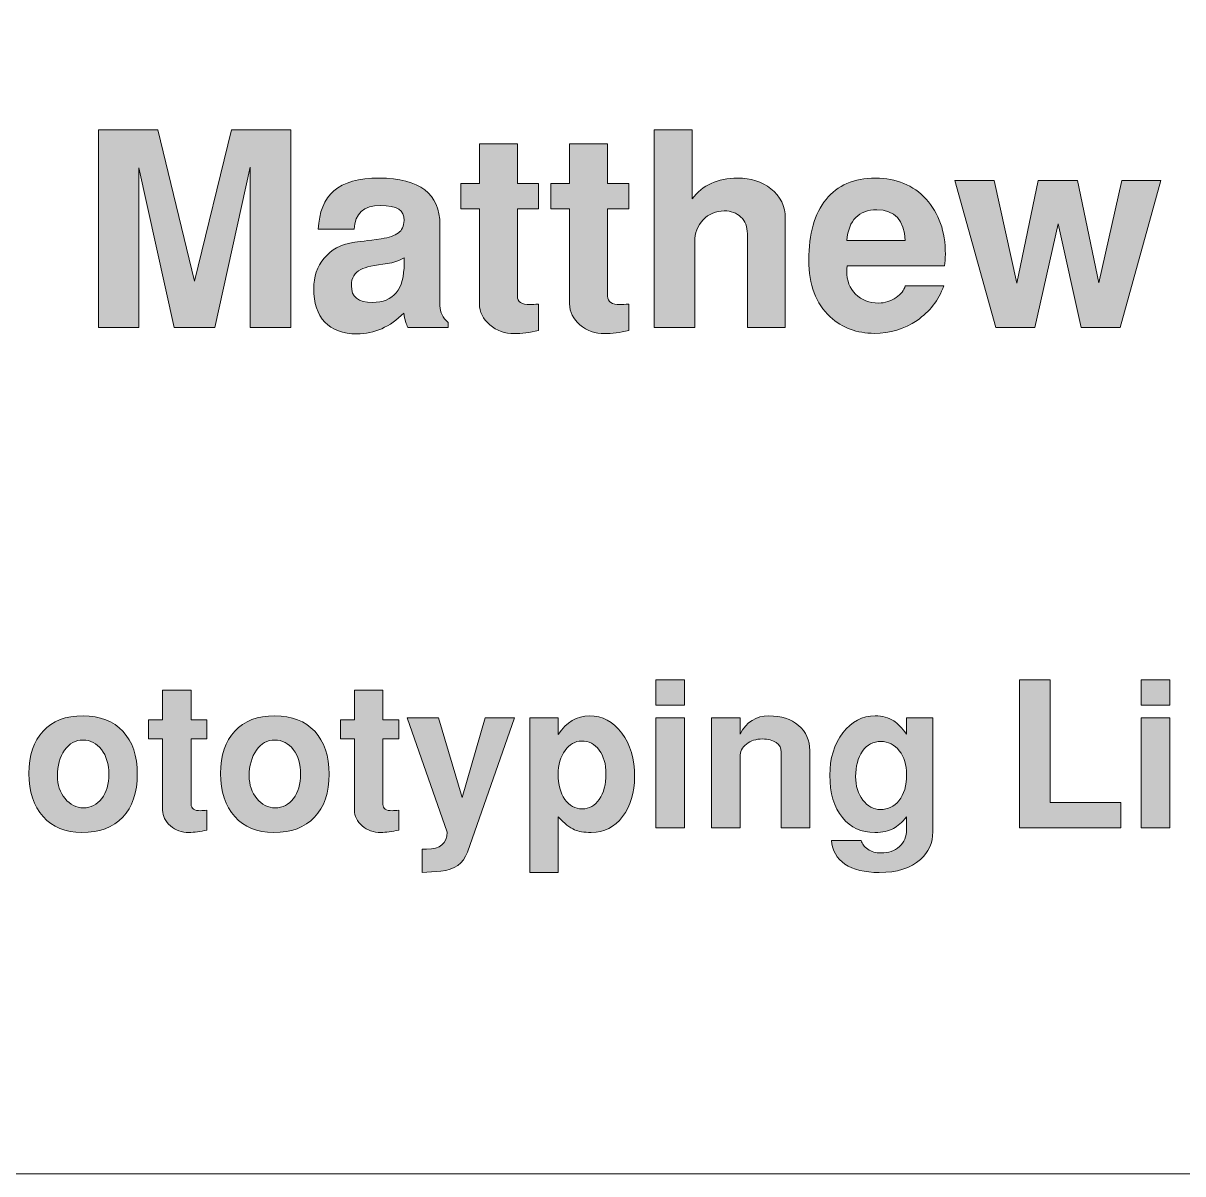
# Model space of a CAD drawing. Header units: inches. Extents: x 1.02 to 5.12, y -4.53 to -1.03.
# Drawn here: x 1.795 to 2.508, y -4.527 to -3.819 of the extents above; entities that cross this region are included whole.
import ezdxf

# ---------------------------------------------------------------- set-up
doc = ezdxf.new("R2010")
doc.units = ezdxf.units.IN
doc.header["$MEASUREMENT"] = 0
doc.layers.add('Layer 1', color=7, linetype='Continuous')

# ---------------------------------------------------------------- blocks, each defined once
blk = doc.blocks.new('block 18')
at = {"layer": 'Layer 1', "true_color": 0xed1f24}
h = blk.add_hatch(color=240, dxfattribs=at)
h.dxf.hatch_style = 2
h.paths.add_polyline_path([(1.95953, -4.00589), (1.93453, -4.00589), (1.93453, -3.90722), (1.91286, -4.00589), (1.88786, -4.00589), (1.86619, -3.90772), (1.86619, -4.00589), (1.84119, -4.00589), (1.84119, -3.88439), (1.87777, -3.88439), (1.90035, -3.9774), (1.92316, -3.88439), (1.95953, -3.88439)])
h = blk.add_hatch(color=240, dxfattribs=at)
h.dxf.hatch_style = 2
edge = h.paths.add_edge_path()
edge.add_spline(control_points=[(2.26385, -4.00589), (2.26385, -4.00589), (2.24052, -4.00589), (2.24052, -4.00589), (2.24052, -4.00589), (2.24052, -3.94826), (2.24052, -3.94826), (2.24052, -3.94391), (2.23919, -3.94048), (2.23652, -3.93798), (2.23385, -3.93547), (2.23046, -3.93422), (2.22635, -3.93422), (2.22113, -3.93422), (2.2168, -3.93603), (2.21336, -3.93965), (2.20991, -3.94327), (2.20819, -3.94781), (2.20819, -3.95327), (2.20819, -3.95327), (2.20819, -4.00589), (2.20819, -4.00589), (2.20819, -4.00589), (2.18319, -4.00589), (2.18319, -4.00589), (2.18319, -4.00589), (2.18319, -3.88439), (2.18319, -3.88439), (2.18319, -3.88439), (2.20652, -3.88439), (2.20652, -3.88439), (2.20652, -3.88439), (2.20652, -3.92689), (2.20652, -3.92689), (2.21286, -3.91833), (2.22219, -3.91406), (2.23452, -3.91406), (2.24263, -3.91406), (2.24946, -3.91622), (2.25503, -3.92055), (2.26091, -3.92522), (2.26385, -3.93133), (2.26385, -3.93888), (2.26385, -3.93888), (2.26385, -4.00589), (2.26385, -4.00589)], knot_values=[0, 0, 0, 0, 1, 1, 1, 2, 2, 2, 3, 3, 3, 4, 4, 4, 5, 5, 5, 6, 6, 6, 7, 7, 7, 8, 8, 8, 9, 9, 9, 10, 10, 10, 11, 11, 11, 12, 12, 12, 13, 13, 13, 14, 14, 14, 15, 15, 15, 15], degree=3, periodic=1)
h = blk.add_hatch(color=240, dxfattribs=at)
h.dxf.hatch_style = 2
edge = h.paths.add_edge_path()
edge.add_spline(control_points=[(2.11203, -4.00772), (2.10658, -4.00905), (2.10164, -4.00972), (2.0972, -4.00972), (2.0913, -4.00972), (2.08625, -4.00791), (2.08202, -4.00431), (2.0778, -4.00069), (2.07569, -3.99639), (2.07569, -3.99139), (2.07569, -3.99139), (2.07569, -3.93289), (2.07569, -3.93289), (2.07569, -3.93289), (2.0642, -3.93289), (2.0642, -3.93289), (2.0642, -3.93289), (2.0642, -3.91739), (2.0642, -3.91739), (2.0642, -3.91739), (2.07569, -3.91739), (2.07569, -3.91739), (2.07569, -3.91739), (2.07569, -3.89288), (2.07569, -3.89288), (2.07569, -3.89288), (2.09903, -3.89288), (2.09903, -3.89288), (2.09903, -3.89288), (2.09903, -3.91739), (2.09903, -3.91739), (2.09903, -3.91739), (2.11203, -3.91739), (2.11203, -3.91739), (2.11203, -3.91739), (2.11203, -3.93289), (2.11203, -3.93289), (2.11203, -3.93289), (2.09903, -3.93289), (2.09903, -3.93289), (2.09903, -3.93289), (2.09903, -3.98672), (2.09903, -3.98672), (2.09903, -3.99017), (2.10164, -3.99189), (2.10686, -3.99189), (2.10808, -3.99177), (2.1098, -3.99167), (2.11203, -3.99155), (2.11203, -3.99155), (2.11203, -4.00772), (2.11203, -4.00772)], knot_values=[0, 0, 0, 0, 1, 1, 1, 2, 2, 2, 3, 3, 3, 4, 4, 4, 5, 5, 5, 6, 6, 6, 7, 7, 7, 8, 8, 8, 9, 9, 9, 10, 10, 10, 11, 11, 11, 12, 12, 12, 13, 13, 13, 14, 14, 14, 15, 15, 15, 16, 16, 16, 17, 17, 17, 17], degree=3, periodic=1)
h = blk.add_hatch(color=240, dxfattribs=at)
h.dxf.hatch_style = 2
edge = h.paths.add_edge_path()
edge.add_spline(control_points=[(2.16753, -4.00772), (2.16208, -4.00905), (2.15714, -4.00972), (2.1527, -4.00972), (2.1468, -4.00972), (2.14175, -4.00791), (2.13753, -4.00431), (2.1333, -4.00069), (2.13119, -3.99639), (2.13119, -3.99139), (2.13119, -3.99139), (2.13119, -3.93289), (2.13119, -3.93289), (2.13119, -3.93289), (2.1197, -3.93289), (2.1197, -3.93289), (2.1197, -3.93289), (2.1197, -3.91739), (2.1197, -3.91739), (2.1197, -3.91739), (2.13119, -3.91739), (2.13119, -3.91739), (2.13119, -3.91739), (2.13119, -3.89288), (2.13119, -3.89288), (2.13119, -3.89288), (2.15453, -3.89288), (2.15453, -3.89288), (2.15453, -3.89288), (2.15453, -3.91739), (2.15453, -3.91739), (2.15453, -3.91739), (2.16753, -3.91739), (2.16753, -3.91739), (2.16753, -3.91739), (2.16753, -3.93289), (2.16753, -3.93289), (2.16753, -3.93289), (2.15453, -3.93289), (2.15453, -3.93289), (2.15453, -3.93289), (2.15453, -3.98672), (2.15453, -3.98672), (2.15453, -3.99017), (2.15714, -3.99189), (2.16236, -3.99189), (2.16358, -3.99177), (2.1653, -3.99167), (2.16753, -3.99155), (2.16753, -3.99155), (2.16753, -4.00772), (2.16753, -4.00772)], knot_values=[0, 0, 0, 0, 1, 1, 1, 2, 2, 2, 3, 3, 3, 4, 4, 4, 5, 5, 5, 6, 6, 6, 7, 7, 7, 8, 8, 8, 9, 9, 9, 10, 10, 10, 11, 11, 11, 12, 12, 12, 13, 13, 13, 14, 14, 14, 15, 15, 15, 16, 16, 16, 17, 17, 17, 17], degree=3, periodic=1)
h = blk.add_hatch(color=240, dxfattribs=at)
h.dxf.hatch_style = 2
edge = h.paths.add_edge_path()
edge.add_spline(control_points=[(2.05653, -4.00589), (2.05653, -4.00589), (2.0317, -4.00589), (2.0317, -4.00589), (2.03059, -4.00411), (2.02975, -4.00117), (2.0292, -3.99705), (2.02064, -4.00561), (2.01103, -4.00989), (2.00036, -4.00989), (1.99169, -4.00989), (1.98508, -4.00747), (1.98053, -4.00264), (1.97597, -3.9978), (1.97369, -3.99095), (1.97369, -3.98206), (1.97369, -3.97472), (1.97586, -3.96844), (1.9802, -3.96322), (1.98453, -3.958), (1.99036, -3.95483), (1.99769, -3.95372), (2.00114, -3.95327), (2.00697, -3.9525), (2.0152, -3.95139), (2.02008, -3.95061), (2.02361, -3.94942), (2.02578, -3.9478), (2.02795, -3.94619), (2.02913, -3.94361), (2.02936, -3.94005), (2.0297, -3.93395), (2.02486, -3.93089), (2.01486, -3.93089), (2.00441, -3.93089), (1.99903, -3.93578), (1.9987, -3.94555), (1.9987, -3.94555), (1.97653, -3.94555), (1.97653, -3.94555), (1.97697, -3.93489), (1.98016, -3.92697), (1.98611, -3.9218), (1.99205, -3.91664), (2.00136, -3.91406), (2.01403, -3.91406), (2.03891, -3.91406), (2.05136, -3.92367), (2.05136, -3.94288), (2.05136, -3.94288), (2.05136, -3.99272), (2.05136, -3.99272), (2.05136, -3.99661), (2.05308, -4), (2.05653, -4.00289), (2.05653, -4.00289), (2.05653, -4.00589), (2.05653, -4.00589)], knot_values=[0, 0, 0, 0, 1, 1, 1, 2, 2, 2, 3, 3, 3, 4, 4, 4, 5, 5, 5, 6, 6, 6, 7, 7, 7, 8, 8, 8, 9, 9, 9, 10, 10, 10, 11, 11, 11, 12, 12, 12, 13, 13, 13, 14, 14, 14, 15, 15, 15, 16, 16, 16, 17, 17, 17, 18, 18, 18, 19, 19, 19, 19], degree=3, periodic=1)
edge = h.paths.add_edge_path()
edge.add_spline(control_points=[(2.02936, -3.96655), (2.02936, -3.96655), (2.02936, -3.96305), (2.02936, -3.96305), (2.02601, -3.96495), (2.0226, -3.96611), (2.01914, -3.96655), (2.01099, -3.96756), (2.00552, -3.96878), (2.00273, -3.97022), (1.99881, -3.97211), (1.99686, -3.97544), (1.99686, -3.98022), (1.99686, -3.98711), (2.00116, -3.99055), (2.00976, -3.99055), (2.02283, -3.99055), (2.02936, -3.98255), (2.02936, -3.96655)], knot_values=[0, 0, 0, 0, 1, 1, 1, 2, 2, 2, 3, 3, 3, 4, 4, 4, 5, 5, 5, 6, 6, 6, 6], degree=3, periodic=1)
h = blk.add_hatch(color=240, dxfattribs=at)
h.dxf.hatch_style = 2
edge = h.paths.add_edge_path()
edge.add_spline(control_points=[(2.36236, -3.96088), (2.36236, -3.96356), (2.36219, -3.96594), (2.36186, -3.96805), (2.36186, -3.96805), (2.30202, -3.96805), (2.30202, -3.96805), (2.3018, -3.96872), (2.30169, -3.96977), (2.30169, -3.97122), (2.30169, -3.97711), (2.30351, -3.98186), (2.30714, -3.98547), (2.31077, -3.98908), (2.3155, -3.99089), (2.32134, -3.99089), (2.3252, -3.99089), (2.32877, -3.98978), (2.33207, -3.98756), (2.33505, -3.98545), (2.33692, -3.98305), (2.33769, -3.98039), (2.33769, -3.98039), (2.36136, -3.98039), (2.36136, -3.98039), (2.35824, -3.98916), (2.35277, -3.99622), (2.34494, -4.00155), (2.3371, -4.00688), (2.32836, -4.00956), (2.31869, -4.00956), (2.30791, -4.00956), (2.29886, -4.00616), (2.29152, -3.99939), (2.28274, -3.99128), (2.27835, -3.97967), (2.27835, -3.96455), (2.27835, -3.94833), (2.28188, -3.93586), (2.28894, -3.92714), (2.29599, -3.91842), (2.30613, -3.91406), (2.31936, -3.91406), (2.33224, -3.91406), (2.34263, -3.91836), (2.35052, -3.92697), (2.35841, -3.93558), (2.36236, -3.94689), (2.36236, -3.96088)], knot_values=[0, 0, 0, 0, 1, 1, 1, 2, 2, 2, 3, 3, 3, 4, 4, 4, 5, 5, 5, 6, 6, 6, 7, 7, 7, 8, 8, 8, 9, 9, 9, 10, 10, 10, 11, 11, 11, 12, 12, 12, 13, 13, 13, 14, 14, 14, 15, 15, 15, 16, 16, 16, 16], degree=3, periodic=1)
edge = h.paths.add_edge_path()
edge.add_spline(control_points=[(2.33769, -3.95239), (2.33702, -3.93983), (2.33118, -3.93355), (2.3202, -3.93355), (2.30909, -3.93355), (2.30292, -3.93983), (2.30169, -3.95239), (2.30169, -3.95239), (2.33769, -3.95239), (2.33769, -3.95239)], knot_values=[0, 0, 0, 0, 1, 1, 1, 2, 2, 2, 3, 3, 3, 3], degree=3, periodic=1)
h = blk.add_hatch(color=240, dxfattribs=at)
h.dxf.hatch_style = 2
h.paths.add_polyline_path([(2.49502, -3.91555), (2.46987, -4.00589), (2.44588, -4.00589), (2.43169, -3.94208), (2.41737, -4.00589), (2.39336, -4.00589), (2.36818, -3.91555), (2.39235, -3.91555), (2.40635, -3.97872), (2.41951, -3.91555), (2.44368, -3.91555), (2.45685, -3.97856), (2.47085, -3.91555)])
at = {"layer": 'Layer 1', "lineweight": 0}
for points in [[(1.95953, -4.00589), (1.93453, -4.00589), (1.93453, -3.90722), (1.91286, -4.00589), (1.88786, -4.00589), (1.86619, -3.90772), (1.86619, -4.00589), (1.84119, -4.00589), (1.84119, -3.88439), (1.87777, -3.88439), (1.90035, -3.9774), (1.92316, -3.88439), (1.95953, -3.88439), (1.95953, -4.00589)], [(2.49502, -3.91555), (2.46987, -4.00589), (2.44588, -4.00589), (2.43169, -3.94208), (2.41737, -4.00589), (2.39336, -4.00589), (2.36818, -3.91555), (2.39235, -3.91555), (2.40635, -3.97872), (2.41951, -3.91555), (2.44368, -3.91555), (2.45685, -3.97856), (2.47085, -3.91555), (2.49502, -3.91555)]]:
    blk.add_lwpolyline(points, dxfattribs=at)
for points, knots in [([(2.26385, -4.00589), (2.26385, -4.00589), (2.24052, -4.00589), (2.24052, -4.00589), (2.24052, -4.00589), (2.24052, -3.94826), (2.24052, -3.94826), (2.24052, -3.94391), (2.23919, -3.94048), (2.23652, -3.93798), (2.23385, -3.93547), (2.23046, -3.93422), (2.22635, -3.93422), (2.22113, -3.93422), (2.2168, -3.93603), (2.21336, -3.93965), (2.20991, -3.94327), (2.20819, -3.94781), (2.20819, -3.95327), (2.20819, -3.95327), (2.20819, -4.00589), (2.20819, -4.00589), (2.20819, -4.00589), (2.18319, -4.00589), (2.18319, -4.00589), (2.18319, -4.00589), (2.18319, -3.88439), (2.18319, -3.88439), (2.18319, -3.88439), (2.20652, -3.88439), (2.20652, -3.88439), (2.20652, -3.88439), (2.20652, -3.92689), (2.20652, -3.92689), (2.21286, -3.91833), (2.22219, -3.91406), (2.23452, -3.91406), (2.24263, -3.91406), (2.24946, -3.91622), (2.25503, -3.92055), (2.26091, -3.92522), (2.26385, -3.93133), (2.26385, -3.93888), (2.26385, -3.93888), (2.26385, -4.00589), (2.26385, -4.00589)], [0, 0, 0, 0, 1, 1, 1, 2, 2, 2, 3, 3, 3, 4, 4, 4, 5, 5, 5, 6, 6, 6, 7, 7, 7, 8, 8, 8, 9, 9, 9, 10, 10, 10, 11, 11, 11, 12, 12, 12, 13, 13, 13, 14, 14, 14, 15, 15, 15, 15]), ([(2.11203, -4.00772), (2.10658, -4.00905), (2.10164, -4.00972), (2.0972, -4.00972), (2.0913, -4.00972), (2.08625, -4.00791), (2.08202, -4.00431), (2.0778, -4.00069), (2.07569, -3.99639), (2.07569, -3.99139), (2.07569, -3.99139), (2.07569, -3.93289), (2.07569, -3.93289), (2.07569, -3.93289), (2.0642, -3.93289), (2.0642, -3.93289), (2.0642, -3.93289), (2.0642, -3.91739), (2.0642, -3.91739), (2.0642, -3.91739), (2.07569, -3.91739), (2.07569, -3.91739), (2.07569, -3.91739), (2.07569, -3.89288), (2.07569, -3.89288), (2.07569, -3.89288), (2.09903, -3.89288), (2.09903, -3.89288), (2.09903, -3.89288), (2.09903, -3.91739), (2.09903, -3.91739), (2.09903, -3.91739), (2.11203, -3.91739), (2.11203, -3.91739), (2.11203, -3.91739), (2.11203, -3.93289), (2.11203, -3.93289), (2.11203, -3.93289), (2.09903, -3.93289), (2.09903, -3.93289), (2.09903, -3.93289), (2.09903, -3.98672), (2.09903, -3.98672), (2.09903, -3.99017), (2.10164, -3.99189), (2.10686, -3.99189), (2.10808, -3.99177), (2.1098, -3.99167), (2.11203, -3.99155), (2.11203, -3.99155), (2.11203, -4.00772), (2.11203, -4.00772)], [0, 0, 0, 0, 1, 1, 1, 2, 2, 2, 3, 3, 3, 4, 4, 4, 5, 5, 5, 6, 6, 6, 7, 7, 7, 8, 8, 8, 9, 9, 9, 10, 10, 10, 11, 11, 11, 12, 12, 12, 13, 13, 13, 14, 14, 14, 15, 15, 15, 16, 16, 16, 17, 17, 17, 17]), ([(2.16753, -4.00772), (2.16208, -4.00905), (2.15714, -4.00972), (2.1527, -4.00972), (2.1468, -4.00972), (2.14175, -4.00791), (2.13753, -4.00431), (2.1333, -4.00069), (2.13119, -3.99639), (2.13119, -3.99139), (2.13119, -3.99139), (2.13119, -3.93289), (2.13119, -3.93289), (2.13119, -3.93289), (2.1197, -3.93289), (2.1197, -3.93289), (2.1197, -3.93289), (2.1197, -3.91739), (2.1197, -3.91739), (2.1197, -3.91739), (2.13119, -3.91739), (2.13119, -3.91739), (2.13119, -3.91739), (2.13119, -3.89288), (2.13119, -3.89288), (2.13119, -3.89288), (2.15453, -3.89288), (2.15453, -3.89288), (2.15453, -3.89288), (2.15453, -3.91739), (2.15453, -3.91739), (2.15453, -3.91739), (2.16753, -3.91739), (2.16753, -3.91739), (2.16753, -3.91739), (2.16753, -3.93289), (2.16753, -3.93289), (2.16753, -3.93289), (2.15453, -3.93289), (2.15453, -3.93289), (2.15453, -3.93289), (2.15453, -3.98672), (2.15453, -3.98672), (2.15453, -3.99017), (2.15714, -3.99189), (2.16236, -3.99189), (2.16358, -3.99177), (2.1653, -3.99167), (2.16753, -3.99155), (2.16753, -3.99155), (2.16753, -4.00772), (2.16753, -4.00772)], [0, 0, 0, 0, 1, 1, 1, 2, 2, 2, 3, 3, 3, 4, 4, 4, 5, 5, 5, 6, 6, 6, 7, 7, 7, 8, 8, 8, 9, 9, 9, 10, 10, 10, 11, 11, 11, 12, 12, 12, 13, 13, 13, 14, 14, 14, 15, 15, 15, 16, 16, 16, 17, 17, 17, 17]), ([(2.05653, -4.00589), (2.05653, -4.00589), (2.0317, -4.00589), (2.0317, -4.00589), (2.03059, -4.00411), (2.02975, -4.00117), (2.0292, -3.99705), (2.02064, -4.00561), (2.01103, -4.00989), (2.00036, -4.00989), (1.99169, -4.00989), (1.98508, -4.00747), (1.98053, -4.00264), (1.97597, -3.9978), (1.97369, -3.99095), (1.97369, -3.98206), (1.97369, -3.97472), (1.97586, -3.96844), (1.9802, -3.96322), (1.98453, -3.958), (1.99036, -3.95483), (1.99769, -3.95372), (2.00114, -3.95327), (2.00697, -3.9525), (2.0152, -3.95139), (2.02008, -3.95061), (2.02361, -3.94942), (2.02578, -3.9478), (2.02795, -3.94619), (2.02913, -3.94361), (2.02936, -3.94005), (2.0297, -3.93395), (2.02486, -3.93089), (2.01486, -3.93089), (2.00441, -3.93089), (1.99903, -3.93578), (1.9987, -3.94555), (1.9987, -3.94555), (1.97653, -3.94555), (1.97653, -3.94555), (1.97697, -3.93489), (1.98016, -3.92697), (1.98611, -3.9218), (1.99205, -3.91664), (2.00136, -3.91406), (2.01403, -3.91406), (2.03891, -3.91406), (2.05136, -3.92367), (2.05136, -3.94288), (2.05136, -3.94288), (2.05136, -3.99272), (2.05136, -3.99272), (2.05136, -3.99661), (2.05308, -4), (2.05653, -4.00289), (2.05653, -4.00289), (2.05653, -4.00589), (2.05653, -4.00589)], [0, 0, 0, 0, 1, 1, 1, 2, 2, 2, 3, 3, 3, 4, 4, 4, 5, 5, 5, 6, 6, 6, 7, 7, 7, 8, 8, 8, 9, 9, 9, 10, 10, 10, 11, 11, 11, 12, 12, 12, 13, 13, 13, 14, 14, 14, 15, 15, 15, 16, 16, 16, 17, 17, 17, 18, 18, 18, 19, 19, 19, 19]), ([(2.36236, -3.96088), (2.36236, -3.96356), (2.36219, -3.96594), (2.36186, -3.96805), (2.36186, -3.96805), (2.30202, -3.96805), (2.30202, -3.96805), (2.3018, -3.96872), (2.30169, -3.96977), (2.30169, -3.97122), (2.30169, -3.97711), (2.30351, -3.98186), (2.30714, -3.98547), (2.31077, -3.98908), (2.3155, -3.99089), (2.32134, -3.99089), (2.3252, -3.99089), (2.32877, -3.98978), (2.33207, -3.98756), (2.33505, -3.98545), (2.33692, -3.98305), (2.33769, -3.98039), (2.33769, -3.98039), (2.36136, -3.98039), (2.36136, -3.98039), (2.35824, -3.98916), (2.35277, -3.99622), (2.34494, -4.00155), (2.3371, -4.00688), (2.32836, -4.00956), (2.31869, -4.00956), (2.30791, -4.00956), (2.29886, -4.00616), (2.29152, -3.99939), (2.28274, -3.99128), (2.27835, -3.97967), (2.27835, -3.96455), (2.27835, -3.94833), (2.28188, -3.93586), (2.28894, -3.92714), (2.29599, -3.91842), (2.30613, -3.91406), (2.31936, -3.91406), (2.33224, -3.91406), (2.34263, -3.91836), (2.35052, -3.92697), (2.35841, -3.93558), (2.36236, -3.94689), (2.36236, -3.96088)], [0, 0, 0, 0, 1, 1, 1, 2, 2, 2, 3, 3, 3, 4, 4, 4, 5, 5, 5, 6, 6, 6, 7, 7, 7, 8, 8, 8, 9, 9, 9, 10, 10, 10, 11, 11, 11, 12, 12, 12, 13, 13, 13, 14, 14, 14, 15, 15, 15, 16, 16, 16, 16]), ([(2.33769, -3.95239), (2.33702, -3.93983), (2.33118, -3.93355), (2.3202, -3.93355), (2.30909, -3.93355), (2.30292, -3.93983), (2.30169, -3.95239), (2.30169, -3.95239), (2.33769, -3.95239), (2.33769, -3.95239)], [0, 0, 0, 0, 1, 1, 1, 2, 2, 2, 3, 3, 3, 3]), ([(2.02936, -3.96655), (2.02936, -3.96655), (2.02936, -3.96305), (2.02936, -3.96305), (2.02601, -3.96495), (2.0226, -3.96611), (2.01914, -3.96655), (2.01099, -3.96756), (2.00552, -3.96878), (2.00273, -3.97022), (1.99881, -3.97211), (1.99686, -3.97544), (1.99686, -3.98022), (1.99686, -3.98711), (2.00116, -3.99055), (2.00976, -3.99055), (2.02283, -3.99055), (2.02936, -3.98255), (2.02936, -3.96655)], [0, 0, 0, 0, 1, 1, 1, 2, 2, 2, 3, 3, 3, 4, 4, 4, 5, 5, 5, 6, 6, 6, 6])]:
    blk.add_open_spline(points, degree=3, knots=knots, dxfattribs=at)
blk = doc.blocks.new('block 16')
at = {"layer": 'Layer 1'}
blk.add_blockref('block 18', (0, 0), dxfattribs=at)
blk = doc.blocks.new('block 6')
at = {"layer": 'Layer 1'}
blk.add_blockref('block 16', (0, 0), dxfattribs=at)
blk = doc.blocks.new('block 2')
at = {"layer": 'Layer 1', "color": 7, "lineweight": 5, "true_color": 0xffffff}
blk.add_open_spline([(3.03717, -1.0266), (4.07383, -1.0266), (5.12185, -1.0266), (5.12185, -1.0266), (5.12185, -1.0266), (5.12186, -4.5266), (5.12186, -4.5266), (5.12186, -4.5266), (1.01926, -4.5266), (1.01926, -4.5266), (1.01926, -4.5266), (1.01926, -1.0266), (1.01926, -1.0266), (1.01926, -1.0266), (2.02277, -1.0266), (3.03717, -1.0266)], degree=3, knots=[0, 0, 0, 0, 1, 1, 1, 2, 2, 2, 3, 3, 3, 4, 4, 4, 5, 5, 5, 5], dxfattribs=at)
at = {"layer": 'Layer 1'}
blk.add_blockref('block 6', (0, 0), dxfattribs=at)
blk = doc.blocks.new('block 29')
at = {"layer": 'Layer 1', "true_color": 0xed1f24}
h = blk.add_hatch(color=240, dxfattribs=at)
h.dxf.hatch_style = 2
h.paths.add_polyline_path([(2.20177, -4.23824), (2.18427, -4.23824), (2.18427, -4.22262), (2.20177, -4.22262)])
h.paths.add_polyline_path([(2.20177, -4.31374), (2.18427, -4.31374), (2.18427, -4.24599), (2.20177, -4.24599)])
h = blk.add_hatch(color=240, dxfattribs=at)
h.dxf.hatch_style = 2
h.paths.add_polyline_path([(2.4704, -4.31374), (2.40803, -4.31374), (2.40803, -4.22262), (2.42677, -4.22262), (2.42677, -4.29812), (2.4704, -4.29812)])
h = blk.add_hatch(color=240, dxfattribs=at)
h.dxf.hatch_style = 2
h.paths.add_polyline_path([(2.5004, -4.23824), (2.4829, -4.23824), (2.4829, -4.22262), (2.5004, -4.22262)])
h.paths.add_polyline_path([(2.5004, -4.31374), (2.4829, -4.31374), (2.4829, -4.24599), (2.5004, -4.24599)])
h = blk.add_hatch(color=240, dxfattribs=at)
h.dxf.hatch_style = 2
edge = h.paths.add_edge_path()
edge.add_spline(control_points=[(1.90802, -4.31512), (1.90393, -4.31611), (1.90022, -4.31662), (1.89689, -4.31662), (1.89248, -4.31662), (1.88869, -4.31526), (1.88552, -4.31255), (1.88235, -4.30985), (1.88076, -4.30661), (1.88076, -4.30286), (1.88076, -4.30286), (1.88076, -4.25899), (1.88076, -4.25899), (1.88076, -4.25899), (1.87214, -4.25899), (1.87214, -4.25899), (1.87214, -4.25899), (1.87214, -4.24737), (1.87214, -4.24737), (1.87214, -4.24737), (1.88076, -4.24737), (1.88076, -4.24737), (1.88076, -4.24737), (1.88076, -4.22899), (1.88076, -4.22899), (1.88076, -4.22899), (1.89827, -4.22899), (1.89827, -4.22899), (1.89827, -4.22899), (1.89827, -4.24737), (1.89827, -4.24737), (1.89827, -4.24737), (1.90802, -4.24737), (1.90802, -4.24737), (1.90802, -4.24737), (1.90802, -4.25899), (1.90802, -4.25899), (1.90802, -4.25899), (1.89827, -4.25899), (1.89827, -4.25899), (1.89827, -4.25899), (1.89827, -4.29936), (1.89827, -4.29936), (1.89827, -4.30195), (1.90022, -4.30324), (1.90414, -4.30324), (1.90506, -4.30316), (1.90635, -4.30307), (1.90802, -4.30299), (1.90802, -4.30299), (1.90802, -4.31512), (1.90802, -4.31512)], knot_values=[0, 0, 0, 0, 1, 1, 1, 2, 2, 2, 3, 3, 3, 4, 4, 4, 5, 5, 5, 6, 6, 6, 7, 7, 7, 8, 8, 8, 9, 9, 9, 10, 10, 10, 11, 11, 11, 12, 12, 12, 13, 13, 13, 14, 14, 14, 15, 15, 15, 16, 16, 16, 17, 17, 17, 17], degree=3, periodic=1)
h = blk.add_hatch(color=240, dxfattribs=at)
h.dxf.hatch_style = 2
edge = h.paths.add_edge_path()
edge.add_spline(control_points=[(2.02602, -4.31512), (2.02193, -4.31611), (2.01822, -4.31662), (2.01489, -4.31662), (2.01048, -4.31662), (2.00669, -4.31526), (2.00352, -4.31255), (2.00035, -4.30985), (1.99877, -4.30661), (1.99877, -4.30286), (1.99877, -4.30286), (1.99877, -4.25899), (1.99877, -4.25899), (1.99877, -4.25899), (1.99014, -4.25899), (1.99014, -4.25899), (1.99014, -4.25899), (1.99014, -4.24737), (1.99014, -4.24737), (1.99014, -4.24737), (1.99877, -4.24737), (1.99877, -4.24737), (1.99877, -4.24737), (1.99877, -4.22899), (1.99877, -4.22899), (1.99877, -4.22899), (2.01627, -4.22899), (2.01627, -4.22899), (2.01627, -4.22899), (2.01627, -4.24737), (2.01627, -4.24737), (2.01627, -4.24737), (2.02602, -4.24737), (2.02602, -4.24737), (2.02602, -4.24737), (2.02602, -4.25899), (2.02602, -4.25899), (2.02602, -4.25899), (2.01627, -4.25899), (2.01627, -4.25899), (2.01627, -4.25899), (2.01627, -4.29936), (2.01627, -4.29936), (2.01627, -4.30195), (2.01822, -4.30324), (2.02214, -4.30324), (2.02306, -4.30316), (2.02435, -4.30307), (2.02602, -4.30299), (2.02602, -4.30299), (2.02602, -4.31512), (2.02602, -4.31512)], knot_values=[0, 0, 0, 0, 1, 1, 1, 2, 2, 2, 3, 3, 3, 4, 4, 4, 5, 5, 5, 6, 6, 6, 7, 7, 7, 8, 8, 8, 9, 9, 9, 10, 10, 10, 11, 11, 11, 12, 12, 12, 13, 13, 13, 14, 14, 14, 15, 15, 15, 16, 16, 16, 17, 17, 17, 17], degree=3, periodic=1)
h = blk.add_hatch(color=240, dxfattribs=at)
h.dxf.hatch_style = 2
edge = h.paths.add_edge_path()
edge.add_spline(control_points=[(1.86514, -4.28074), (1.86514, -4.29216), (1.86216, -4.30099), (1.8562, -4.30724), (1.85024, -4.31349), (1.84184, -4.31662), (1.83101, -4.31662), (1.82092, -4.31662), (1.81297, -4.31337), (1.80714, -4.30686), (1.8013, -4.30037), (1.79839, -4.29149), (1.79839, -4.28024), (1.79839, -4.26916), (1.8013, -4.26049), (1.80714, -4.25424), (1.81297, -4.24799), (1.82117, -4.24487), (1.83176, -4.24487), (1.84226, -4.24487), (1.85045, -4.24803), (1.85632, -4.25437), (1.8622, -4.2607), (1.86514, -4.26949), (1.86514, -4.28074)], knot_values=[0, 0, 0, 0, 1, 1, 1, 2, 2, 2, 3, 3, 3, 4, 4, 4, 5, 5, 5, 6, 6, 6, 7, 7, 7, 8, 8, 8, 8], degree=3, periodic=1)
edge = h.paths.add_edge_path()
edge.add_spline(control_points=[(1.84764, -4.2808), (1.84764, -4.27457), (1.84614, -4.2695), (1.84313, -4.2656), (1.84014, -4.26169), (1.83634, -4.25974), (1.83176, -4.25974), (1.82718, -4.25974), (1.8234, -4.26182), (1.82045, -4.26597), (1.81749, -4.27013), (1.81601, -4.27544), (1.81601, -4.28192), (1.81601, -4.28733), (1.81757, -4.29194), (1.8207, -4.29576), (1.82383, -4.29958), (1.82759, -4.30149), (1.83201, -4.30149), (1.8366, -4.30149), (1.84035, -4.29956), (1.84326, -4.29569), (1.84618, -4.29184), (1.84764, -4.28687), (1.84764, -4.2808)], knot_values=[0, 0, 0, 0, 1, 1, 1, 2, 2, 2, 3, 3, 3, 4, 4, 4, 5, 5, 5, 6, 6, 6, 7, 7, 7, 8, 8, 8, 8], degree=3, periodic=1)
h = blk.add_hatch(color=240, dxfattribs=at)
h.dxf.hatch_style = 2
edge = h.paths.add_edge_path()
edge.add_spline(control_points=[(1.98315, -4.28074), (1.98315, -4.29216), (1.98016, -4.30099), (1.97421, -4.30724), (1.96825, -4.31349), (1.95985, -4.31662), (1.94902, -4.31662), (1.93893, -4.31662), (1.93098, -4.31337), (1.92514, -4.30686), (1.91931, -4.30037), (1.9164, -4.29149), (1.9164, -4.28024), (1.9164, -4.26916), (1.91931, -4.26049), (1.92514, -4.25424), (1.93098, -4.24799), (1.93918, -4.24487), (1.94977, -4.24487), (1.96027, -4.24487), (1.96846, -4.24803), (1.97433, -4.25437), (1.9802, -4.2607), (1.98315, -4.26949), (1.98315, -4.28074)], knot_values=[0, 0, 0, 0, 1, 1, 1, 2, 2, 2, 3, 3, 3, 4, 4, 4, 5, 5, 5, 6, 6, 6, 7, 7, 7, 8, 8, 8, 8], degree=3, periodic=1)
edge = h.paths.add_edge_path()
edge.add_spline(control_points=[(1.96564, -4.2808), (1.96564, -4.27457), (1.96415, -4.2695), (1.96114, -4.2656), (1.95814, -4.26169), (1.95435, -4.25974), (1.94977, -4.25974), (1.94518, -4.25974), (1.94141, -4.26182), (1.93846, -4.26597), (1.9355, -4.27013), (1.93402, -4.27544), (1.93402, -4.28192), (1.93402, -4.28733), (1.93558, -4.29194), (1.93871, -4.29576), (1.94183, -4.29958), (1.9456, -4.30149), (1.95002, -4.30149), (1.9546, -4.30149), (1.95835, -4.29956), (1.96127, -4.29569), (1.96419, -4.29184), (1.96564, -4.28687), (1.96564, -4.2808)], knot_values=[0, 0, 0, 0, 1, 1, 1, 2, 2, 2, 3, 3, 3, 4, 4, 4, 5, 5, 5, 6, 6, 6, 7, 7, 7, 8, 8, 8, 8], degree=3, periodic=1)
h = blk.add_hatch(color=240, dxfattribs=at)
h.dxf.hatch_style = 2
edge = h.paths.add_edge_path()
edge.add_spline(control_points=[(2.17114, -4.28212), (2.17114, -4.29211), (2.16869, -4.30037), (2.16377, -4.30686), (2.15885, -4.31337), (2.15243, -4.31662), (2.14452, -4.31662), (2.14002, -4.31662), (2.13656, -4.31607), (2.13414, -4.31499), (2.13131, -4.31374), (2.12798, -4.31108), (2.12415, -4.30699), (2.12415, -4.30699), (2.12415, -4.34124), (2.12415, -4.34124), (2.12415, -4.34124), (2.10664, -4.34124), (2.10664, -4.34124), (2.10664, -4.34124), (2.10664, -4.24599), (2.10664, -4.24599), (2.10664, -4.24599), (2.12415, -4.24599), (2.12415, -4.24599), (2.12415, -4.24599), (2.12415, -4.25624), (2.12415, -4.25624), (2.12922, -4.24866), (2.13564, -4.24487), (2.14339, -4.24487), (2.15131, -4.24487), (2.15791, -4.24841), (2.16321, -4.25549), (2.1685, -4.26257), (2.17114, -4.27145), (2.17114, -4.28212)], knot_values=[0, 0, 0, 0, 1, 1, 1, 2, 2, 2, 3, 3, 3, 4, 4, 4, 5, 5, 5, 6, 6, 6, 7, 7, 7, 8, 8, 8, 9, 9, 9, 10, 10, 10, 11, 11, 11, 12, 12, 12, 12], degree=3, periodic=1)
edge = h.paths.add_edge_path()
edge.add_spline(control_points=[(2.15352, -4.28062), (2.15352, -4.27454), (2.15215, -4.26964), (2.14939, -4.26593), (2.14665, -4.26222), (2.14302, -4.26037), (2.13852, -4.26037), (2.13452, -4.26037), (2.13112, -4.2623), (2.12833, -4.26618), (2.12554, -4.27005), (2.12415, -4.27491), (2.12415, -4.28074), (2.12415, -4.28716), (2.1255, -4.29232), (2.12821, -4.29624), (2.13091, -4.30016), (2.13447, -4.30212), (2.1389, -4.30212), (2.14322, -4.30212), (2.14675, -4.30016), (2.14945, -4.29624), (2.15216, -4.29232), (2.15352, -4.28712), (2.15352, -4.28062)], knot_values=[0, 0, 0, 0, 1, 1, 1, 2, 2, 2, 3, 3, 3, 4, 4, 4, 5, 5, 5, 6, 6, 6, 7, 7, 7, 8, 8, 8, 8], degree=3, periodic=1)
h = blk.add_hatch(color=240, dxfattribs=at)
h.dxf.hatch_style = 2
edge = h.paths.add_edge_path()
edge.add_spline(control_points=[(2.2789, -4.31374), (2.2789, -4.31374), (2.2614, -4.31374), (2.2614, -4.31374), (2.2614, -4.31374), (2.2614, -4.26724), (2.2614, -4.26724), (2.2614, -4.26474), (2.26036, -4.26276), (2.25827, -4.26131), (2.25619, -4.25985), (2.25336, -4.25911), (2.24978, -4.25911), (2.24586, -4.25911), (2.24259, -4.26016), (2.23996, -4.26224), (2.23734, -4.26432), (2.23602, -4.26695), (2.23602, -4.27011), (2.23602, -4.27011), (2.23602, -4.31374), (2.23602, -4.31374), (2.23602, -4.31374), (2.21853, -4.31374), (2.21853, -4.31374), (2.21853, -4.31374), (2.21853, -4.24599), (2.21853, -4.24599), (2.21853, -4.24599), (2.23602, -4.24599), (2.23602, -4.24599), (2.23602, -4.24599), (2.23602, -4.25612), (2.23602, -4.25612), (2.23994, -4.24862), (2.24586, -4.24487), (2.25378, -4.24487), (2.26136, -4.24487), (2.26744, -4.24683), (2.27203, -4.25074), (2.2766, -4.25466), (2.2789, -4.25983), (2.2789, -4.26624), (2.2789, -4.26624), (2.2789, -4.31374), (2.2789, -4.31374)], knot_values=[0, 0, 0, 0, 1, 1, 1, 2, 2, 2, 3, 3, 3, 4, 4, 4, 5, 5, 5, 6, 6, 6, 7, 7, 7, 8, 8, 8, 9, 9, 9, 10, 10, 10, 11, 11, 11, 12, 12, 12, 13, 13, 13, 14, 14, 14, 15, 15, 15, 15], degree=3, periodic=1)
h = blk.add_hatch(color=240, dxfattribs=at)
h.dxf.hatch_style = 2
edge = h.paths.add_edge_path()
edge.add_spline(control_points=[(2.35465, -4.31624), (2.35465, -4.32299), (2.35211, -4.32865), (2.34703, -4.33324), (2.34111, -4.33858), (2.33265, -4.34124), (2.32165, -4.34124), (2.31273, -4.34124), (2.30571, -4.33951), (2.30058, -4.33605), (2.29546, -4.33259), (2.29269, -4.32778), (2.29228, -4.32161), (2.29228, -4.32161), (2.31062, -4.32161), (2.31062, -4.32161), (2.31104, -4.32362), (2.31238, -4.32539), (2.31464, -4.32693), (2.31691, -4.32847), (2.31959, -4.32924), (2.32269, -4.32924), (2.32738, -4.32924), (2.33119, -4.32793), (2.33413, -4.3253), (2.33706, -4.32268), (2.33853, -4.3192), (2.33853, -4.31487), (2.33853, -4.31036), (2.33848, -4.30774), (2.3384, -4.30699), (2.33563, -4.31041), (2.33299, -4.31278), (2.33049, -4.31411), (2.32747, -4.31578), (2.32366, -4.31662), (2.31904, -4.31662), (2.31067, -4.31662), (2.30401, -4.31358), (2.29907, -4.30749), (2.29387, -4.30116), (2.29127, -4.29245), (2.29127, -4.28137), (2.29127, -4.27104), (2.29395, -4.26236), (2.29932, -4.25536), (2.30468, -4.24837), (2.3113, -4.24487), (2.31917, -4.24487), (2.32362, -4.24487), (2.32743, -4.24591), (2.33061, -4.24799), (2.33295, -4.24957), (2.33559, -4.25229), (2.33853, -4.25612), (2.33853, -4.25612), (2.33853, -4.24599), (2.33853, -4.24599), (2.33853, -4.24599), (2.35465, -4.24599), (2.35465, -4.24599), (2.35465, -4.24599), (2.35465, -4.31624), (2.35465, -4.31624)], knot_values=[0, 0, 0, 0, 1, 1, 1, 2, 2, 2, 3, 3, 3, 4, 4, 4, 5, 5, 5, 6, 6, 6, 7, 7, 7, 8, 8, 8, 9, 9, 9, 10, 10, 10, 11, 11, 11, 12, 12, 12, 13, 13, 13, 14, 14, 14, 15, 15, 15, 16, 16, 16, 17, 17, 17, 18, 18, 18, 19, 19, 19, 20, 20, 20, 21, 21, 21, 21], degree=3, periodic=1)
edge = h.paths.add_edge_path()
edge.add_spline(control_points=[(2.33853, -4.28086), (2.33853, -4.27503), (2.33702, -4.2702), (2.33403, -4.26636), (2.33103, -4.26253), (2.32723, -4.26061), (2.32265, -4.26061), (2.31798, -4.26061), (2.31423, -4.26263), (2.3114, -4.26668), (2.30857, -4.27072), (2.30715, -4.27591), (2.30715, -4.28224), (2.30715, -4.28799), (2.30863, -4.29281), (2.31158, -4.29668), (2.31454, -4.30055), (2.31815, -4.30249), (2.3224, -4.30249), (2.32707, -4.30249), (2.33086, -4.3007), (2.33377, -4.29712), (2.33694, -4.2932), (2.33853, -4.28778), (2.33853, -4.28086)], knot_values=[0, 0, 0, 0, 1, 1, 1, 2, 2, 2, 3, 3, 3, 4, 4, 4, 5, 5, 5, 6, 6, 6, 7, 7, 7, 8, 8, 8, 8], degree=3, periodic=1)
h = blk.add_hatch(color=240, dxfattribs=at)
h.dxf.hatch_style = 2
edge = h.paths.add_edge_path()
edge.add_spline(control_points=[(2.09727, -4.24599), (2.09727, -4.24599), (2.06827, -4.32874), (2.06827, -4.32874), (2.06577, -4.33582), (2.06035, -4.3397), (2.05202, -4.34037), (2.05202, -4.34037), (2.04052, -4.34124), (2.04052, -4.34124), (2.04052, -4.34124), (2.04052, -4.32686), (2.04052, -4.32686), (2.04052, -4.32686), (2.04315, -4.32686), (2.04315, -4.32686), (2.05156, -4.32686), (2.05577, -4.32336), (2.05577, -4.31637), (2.05577, -4.31637), (2.03114, -4.24599), (2.03114, -4.24599), (2.03114, -4.24599), (2.05052, -4.24599), (2.05052, -4.24599), (2.05052, -4.24599), (2.06514, -4.29512), (2.06514, -4.29512), (2.06514, -4.29512), (2.07927, -4.24599), (2.07927, -4.24599), (2.07927, -4.24599), (2.09727, -4.24599), (2.09727, -4.24599)], knot_values=[0, 0, 0, 0, 1, 1, 1, 2, 2, 2, 3, 3, 3, 4, 4, 4, 5, 5, 5, 6, 6, 6, 7, 7, 7, 8, 8, 8, 9, 9, 9, 10, 10, 10, 11, 11, 11, 11], degree=3, periodic=1)
at = {"layer": 'Layer 1', "lineweight": 0}
for points in [[(2.20177, -4.23824), (2.18427, -4.23824), (2.18427, -4.22262), (2.20177, -4.22262), (2.20177, -4.23824)], [(2.4704, -4.31374), (2.40803, -4.31374), (2.40803, -4.22262), (2.42677, -4.22262), (2.42677, -4.29812), (2.4704, -4.29812), (2.4704, -4.31374)], [(2.5004, -4.23824), (2.4829, -4.23824), (2.4829, -4.22262), (2.5004, -4.22262), (2.5004, -4.23824)], [(2.20177, -4.31374), (2.18427, -4.31374), (2.18427, -4.24599), (2.20177, -4.24599), (2.20177, -4.31374)], [(2.5004, -4.31374), (2.4829, -4.31374), (2.4829, -4.24599), (2.5004, -4.24599), (2.5004, -4.31374)]]:
    blk.add_lwpolyline(points, dxfattribs=at)
for points, knots in [([(1.90802, -4.31512), (1.90393, -4.31611), (1.90022, -4.31662), (1.89689, -4.31662), (1.89248, -4.31662), (1.88869, -4.31526), (1.88552, -4.31255), (1.88235, -4.30985), (1.88076, -4.30661), (1.88076, -4.30286), (1.88076, -4.30286), (1.88076, -4.25899), (1.88076, -4.25899), (1.88076, -4.25899), (1.87214, -4.25899), (1.87214, -4.25899), (1.87214, -4.25899), (1.87214, -4.24737), (1.87214, -4.24737), (1.87214, -4.24737), (1.88076, -4.24737), (1.88076, -4.24737), (1.88076, -4.24737), (1.88076, -4.22899), (1.88076, -4.22899), (1.88076, -4.22899), (1.89827, -4.22899), (1.89827, -4.22899), (1.89827, -4.22899), (1.89827, -4.24737), (1.89827, -4.24737), (1.89827, -4.24737), (1.90802, -4.24737), (1.90802, -4.24737), (1.90802, -4.24737), (1.90802, -4.25899), (1.90802, -4.25899), (1.90802, -4.25899), (1.89827, -4.25899), (1.89827, -4.25899), (1.89827, -4.25899), (1.89827, -4.29936), (1.89827, -4.29936), (1.89827, -4.30195), (1.90022, -4.30324), (1.90414, -4.30324), (1.90506, -4.30316), (1.90635, -4.30307), (1.90802, -4.30299), (1.90802, -4.30299), (1.90802, -4.31512), (1.90802, -4.31512)], [0, 0, 0, 0, 1, 1, 1, 2, 2, 2, 3, 3, 3, 4, 4, 4, 5, 5, 5, 6, 6, 6, 7, 7, 7, 8, 8, 8, 9, 9, 9, 10, 10, 10, 11, 11, 11, 12, 12, 12, 13, 13, 13, 14, 14, 14, 15, 15, 15, 16, 16, 16, 17, 17, 17, 17]), ([(2.02602, -4.31512), (2.02193, -4.31611), (2.01822, -4.31662), (2.01489, -4.31662), (2.01048, -4.31662), (2.00669, -4.31526), (2.00352, -4.31255), (2.00035, -4.30985), (1.99877, -4.30661), (1.99877, -4.30286), (1.99877, -4.30286), (1.99877, -4.25899), (1.99877, -4.25899), (1.99877, -4.25899), (1.99014, -4.25899), (1.99014, -4.25899), (1.99014, -4.25899), (1.99014, -4.24737), (1.99014, -4.24737), (1.99014, -4.24737), (1.99877, -4.24737), (1.99877, -4.24737), (1.99877, -4.24737), (1.99877, -4.22899), (1.99877, -4.22899), (1.99877, -4.22899), (2.01627, -4.22899), (2.01627, -4.22899), (2.01627, -4.22899), (2.01627, -4.24737), (2.01627, -4.24737), (2.01627, -4.24737), (2.02602, -4.24737), (2.02602, -4.24737), (2.02602, -4.24737), (2.02602, -4.25899), (2.02602, -4.25899), (2.02602, -4.25899), (2.01627, -4.25899), (2.01627, -4.25899), (2.01627, -4.25899), (2.01627, -4.29936), (2.01627, -4.29936), (2.01627, -4.30195), (2.01822, -4.30324), (2.02214, -4.30324), (2.02306, -4.30316), (2.02435, -4.30307), (2.02602, -4.30299), (2.02602, -4.30299), (2.02602, -4.31512), (2.02602, -4.31512)], [0, 0, 0, 0, 1, 1, 1, 2, 2, 2, 3, 3, 3, 4, 4, 4, 5, 5, 5, 6, 6, 6, 7, 7, 7, 8, 8, 8, 9, 9, 9, 10, 10, 10, 11, 11, 11, 12, 12, 12, 13, 13, 13, 14, 14, 14, 15, 15, 15, 16, 16, 16, 17, 17, 17, 17]), ([(1.86514, -4.28074), (1.86514, -4.29216), (1.86216, -4.30099), (1.8562, -4.30724), (1.85024, -4.31349), (1.84184, -4.31662), (1.83101, -4.31662), (1.82092, -4.31662), (1.81297, -4.31337), (1.80714, -4.30686), (1.8013, -4.30037), (1.79839, -4.29149), (1.79839, -4.28024), (1.79839, -4.26916), (1.8013, -4.26049), (1.80714, -4.25424), (1.81297, -4.24799), (1.82117, -4.24487), (1.83176, -4.24487), (1.84226, -4.24487), (1.85045, -4.24803), (1.85632, -4.25437), (1.8622, -4.2607), (1.86514, -4.26949), (1.86514, -4.28074)], [0, 0, 0, 0, 1, 1, 1, 2, 2, 2, 3, 3, 3, 4, 4, 4, 5, 5, 5, 6, 6, 6, 7, 7, 7, 8, 8, 8, 8]), ([(1.98315, -4.28074), (1.98315, -4.29216), (1.98016, -4.30099), (1.97421, -4.30724), (1.96825, -4.31349), (1.95985, -4.31662), (1.94902, -4.31662), (1.93893, -4.31662), (1.93098, -4.31337), (1.92514, -4.30686), (1.91931, -4.30037), (1.9164, -4.29149), (1.9164, -4.28024), (1.9164, -4.26916), (1.91931, -4.26049), (1.92514, -4.25424), (1.93098, -4.24799), (1.93918, -4.24487), (1.94977, -4.24487), (1.96027, -4.24487), (1.96846, -4.24803), (1.97433, -4.25437), (1.9802, -4.2607), (1.98315, -4.26949), (1.98315, -4.28074)], [0, 0, 0, 0, 1, 1, 1, 2, 2, 2, 3, 3, 3, 4, 4, 4, 5, 5, 5, 6, 6, 6, 7, 7, 7, 8, 8, 8, 8]), ([(2.17114, -4.28212), (2.17114, -4.29211), (2.16869, -4.30037), (2.16377, -4.30686), (2.15885, -4.31337), (2.15243, -4.31662), (2.14452, -4.31662), (2.14002, -4.31662), (2.13656, -4.31607), (2.13414, -4.31499), (2.13131, -4.31374), (2.12798, -4.31108), (2.12415, -4.30699), (2.12415, -4.30699), (2.12415, -4.34124), (2.12415, -4.34124), (2.12415, -4.34124), (2.10664, -4.34124), (2.10664, -4.34124), (2.10664, -4.34124), (2.10664, -4.24599), (2.10664, -4.24599), (2.10664, -4.24599), (2.12415, -4.24599), (2.12415, -4.24599), (2.12415, -4.24599), (2.12415, -4.25624), (2.12415, -4.25624), (2.12922, -4.24866), (2.13564, -4.24487), (2.14339, -4.24487), (2.15131, -4.24487), (2.15791, -4.24841), (2.16321, -4.25549), (2.1685, -4.26257), (2.17114, -4.27145), (2.17114, -4.28212)], [0, 0, 0, 0, 1, 1, 1, 2, 2, 2, 3, 3, 3, 4, 4, 4, 5, 5, 5, 6, 6, 6, 7, 7, 7, 8, 8, 8, 9, 9, 9, 10, 10, 10, 11, 11, 11, 12, 12, 12, 12]), ([(2.2789, -4.31374), (2.2789, -4.31374), (2.2614, -4.31374), (2.2614, -4.31374), (2.2614, -4.31374), (2.2614, -4.26724), (2.2614, -4.26724), (2.2614, -4.26474), (2.26036, -4.26276), (2.25827, -4.26131), (2.25619, -4.25985), (2.25336, -4.25911), (2.24978, -4.25911), (2.24586, -4.25911), (2.24259, -4.26016), (2.23996, -4.26224), (2.23734, -4.26432), (2.23602, -4.26695), (2.23602, -4.27011), (2.23602, -4.27011), (2.23602, -4.31374), (2.23602, -4.31374), (2.23602, -4.31374), (2.21853, -4.31374), (2.21853, -4.31374), (2.21853, -4.31374), (2.21853, -4.24599), (2.21853, -4.24599), (2.21853, -4.24599), (2.23602, -4.24599), (2.23602, -4.24599), (2.23602, -4.24599), (2.23602, -4.25612), (2.23602, -4.25612), (2.23994, -4.24862), (2.24586, -4.24487), (2.25378, -4.24487), (2.26136, -4.24487), (2.26744, -4.24683), (2.27203, -4.25074), (2.2766, -4.25466), (2.2789, -4.25983), (2.2789, -4.26624), (2.2789, -4.26624), (2.2789, -4.31374), (2.2789, -4.31374)], [0, 0, 0, 0, 1, 1, 1, 2, 2, 2, 3, 3, 3, 4, 4, 4, 5, 5, 5, 6, 6, 6, 7, 7, 7, 8, 8, 8, 9, 9, 9, 10, 10, 10, 11, 11, 11, 12, 12, 12, 13, 13, 13, 14, 14, 14, 15, 15, 15, 15]), ([(2.35465, -4.31624), (2.35465, -4.32299), (2.35211, -4.32865), (2.34703, -4.33324), (2.34111, -4.33858), (2.33265, -4.34124), (2.32165, -4.34124), (2.31273, -4.34124), (2.30571, -4.33951), (2.30058, -4.33605), (2.29546, -4.33259), (2.29269, -4.32778), (2.29228, -4.32161), (2.29228, -4.32161), (2.31062, -4.32161), (2.31062, -4.32161), (2.31104, -4.32362), (2.31238, -4.32539), (2.31464, -4.32693), (2.31691, -4.32847), (2.31959, -4.32924), (2.32269, -4.32924), (2.32738, -4.32924), (2.33119, -4.32793), (2.33413, -4.3253), (2.33706, -4.32268), (2.33853, -4.3192), (2.33853, -4.31487), (2.33853, -4.31036), (2.33848, -4.30774), (2.3384, -4.30699), (2.33563, -4.31041), (2.33299, -4.31278), (2.33049, -4.31411), (2.32747, -4.31578), (2.32366, -4.31662), (2.31904, -4.31662), (2.31067, -4.31662), (2.30401, -4.31358), (2.29907, -4.30749), (2.29387, -4.30116), (2.29127, -4.29245), (2.29127, -4.28137), (2.29127, -4.27104), (2.29395, -4.26236), (2.29932, -4.25536), (2.30468, -4.24837), (2.3113, -4.24487), (2.31917, -4.24487), (2.32362, -4.24487), (2.32743, -4.24591), (2.33061, -4.24799), (2.33295, -4.24957), (2.33559, -4.25229), (2.33853, -4.25612), (2.33853, -4.25612), (2.33853, -4.24599), (2.33853, -4.24599), (2.33853, -4.24599), (2.35465, -4.24599), (2.35465, -4.24599), (2.35465, -4.24599), (2.35465, -4.31624), (2.35465, -4.31624)], [0, 0, 0, 0, 1, 1, 1, 2, 2, 2, 3, 3, 3, 4, 4, 4, 5, 5, 5, 6, 6, 6, 7, 7, 7, 8, 8, 8, 9, 9, 9, 10, 10, 10, 11, 11, 11, 12, 12, 12, 13, 13, 13, 14, 14, 14, 15, 15, 15, 16, 16, 16, 17, 17, 17, 18, 18, 18, 19, 19, 19, 20, 20, 20, 21, 21, 21, 21]), ([(2.09727, -4.24599), (2.09727, -4.24599), (2.06827, -4.32874), (2.06827, -4.32874), (2.06577, -4.33582), (2.06035, -4.3397), (2.05202, -4.34037), (2.05202, -4.34037), (2.04052, -4.34124), (2.04052, -4.34124), (2.04052, -4.34124), (2.04052, -4.32686), (2.04052, -4.32686), (2.04052, -4.32686), (2.04315, -4.32686), (2.04315, -4.32686), (2.05156, -4.32686), (2.05577, -4.32336), (2.05577, -4.31637), (2.05577, -4.31637), (2.03114, -4.24599), (2.03114, -4.24599), (2.03114, -4.24599), (2.05052, -4.24599), (2.05052, -4.24599), (2.05052, -4.24599), (2.06514, -4.29512), (2.06514, -4.29512), (2.06514, -4.29512), (2.07927, -4.24599), (2.07927, -4.24599), (2.07927, -4.24599), (2.09727, -4.24599), (2.09727, -4.24599)], [0, 0, 0, 0, 1, 1, 1, 2, 2, 2, 3, 3, 3, 4, 4, 4, 5, 5, 5, 6, 6, 6, 7, 7, 7, 8, 8, 8, 9, 9, 9, 10, 10, 10, 11, 11, 11, 11]), ([(1.84764, -4.2808), (1.84764, -4.27457), (1.84614, -4.2695), (1.84313, -4.2656), (1.84014, -4.26169), (1.83634, -4.25974), (1.83176, -4.25974), (1.82718, -4.25974), (1.8234, -4.26182), (1.82045, -4.26597), (1.81749, -4.27013), (1.81601, -4.27544), (1.81601, -4.28192), (1.81601, -4.28733), (1.81757, -4.29194), (1.8207, -4.29576), (1.82383, -4.29958), (1.82759, -4.30149), (1.83201, -4.30149), (1.8366, -4.30149), (1.84035, -4.29956), (1.84326, -4.29569), (1.84618, -4.29184), (1.84764, -4.28687), (1.84764, -4.2808)], [0, 0, 0, 0, 1, 1, 1, 2, 2, 2, 3, 3, 3, 4, 4, 4, 5, 5, 5, 6, 6, 6, 7, 7, 7, 8, 8, 8, 8]), ([(1.96564, -4.2808), (1.96564, -4.27457), (1.96415, -4.2695), (1.96114, -4.2656), (1.95814, -4.26169), (1.95435, -4.25974), (1.94977, -4.25974), (1.94518, -4.25974), (1.94141, -4.26182), (1.93846, -4.26597), (1.9355, -4.27013), (1.93402, -4.27544), (1.93402, -4.28192), (1.93402, -4.28733), (1.93558, -4.29194), (1.93871, -4.29576), (1.94183, -4.29958), (1.9456, -4.30149), (1.95002, -4.30149), (1.9546, -4.30149), (1.95835, -4.29956), (1.96127, -4.29569), (1.96419, -4.29184), (1.96564, -4.28687), (1.96564, -4.2808)], [0, 0, 0, 0, 1, 1, 1, 2, 2, 2, 3, 3, 3, 4, 4, 4, 5, 5, 5, 6, 6, 6, 7, 7, 7, 8, 8, 8, 8]), ([(2.15352, -4.28062), (2.15352, -4.27454), (2.15215, -4.26964), (2.14939, -4.26593), (2.14665, -4.26222), (2.14302, -4.26037), (2.13852, -4.26037), (2.13452, -4.26037), (2.13112, -4.2623), (2.12833, -4.26618), (2.12554, -4.27005), (2.12415, -4.27491), (2.12415, -4.28074), (2.12415, -4.28716), (2.1255, -4.29232), (2.12821, -4.29624), (2.13091, -4.30016), (2.13447, -4.30212), (2.1389, -4.30212), (2.14322, -4.30212), (2.14675, -4.30016), (2.14945, -4.29624), (2.15216, -4.29232), (2.15352, -4.28712), (2.15352, -4.28062)], [0, 0, 0, 0, 1, 1, 1, 2, 2, 2, 3, 3, 3, 4, 4, 4, 5, 5, 5, 6, 6, 6, 7, 7, 7, 8, 8, 8, 8]), ([(2.33853, -4.28086), (2.33853, -4.27503), (2.33702, -4.2702), (2.33403, -4.26636), (2.33103, -4.26253), (2.32723, -4.26061), (2.32265, -4.26061), (2.31798, -4.26061), (2.31423, -4.26263), (2.3114, -4.26668), (2.30857, -4.27072), (2.30715, -4.27591), (2.30715, -4.28224), (2.30715, -4.28799), (2.30863, -4.29281), (2.31158, -4.29668), (2.31454, -4.30055), (2.31815, -4.30249), (2.3224, -4.30249), (2.32707, -4.30249), (2.33086, -4.3007), (2.33377, -4.29712), (2.33694, -4.2932), (2.33853, -4.28778), (2.33853, -4.28086)], [0, 0, 0, 0, 1, 1, 1, 2, 2, 2, 3, 3, 3, 4, 4, 4, 5, 5, 5, 6, 6, 6, 7, 7, 7, 8, 8, 8, 8])]:
    blk.add_open_spline(points, degree=3, knots=knots, dxfattribs=at)
blk = doc.blocks.new('block 28')
at = {"layer": 'Layer 1'}
blk.add_blockref('block 29', (0, 0), dxfattribs=at)

msp = doc.modelspace()

# ---------------------------------------------------------------- block references
at = {"layer": 'Layer 1'}
for name in ['block 2', 'block 28']:
    msp.add_blockref(name, (0, 0), dxfattribs=at)

doc.saveas('drawing.dxf')
